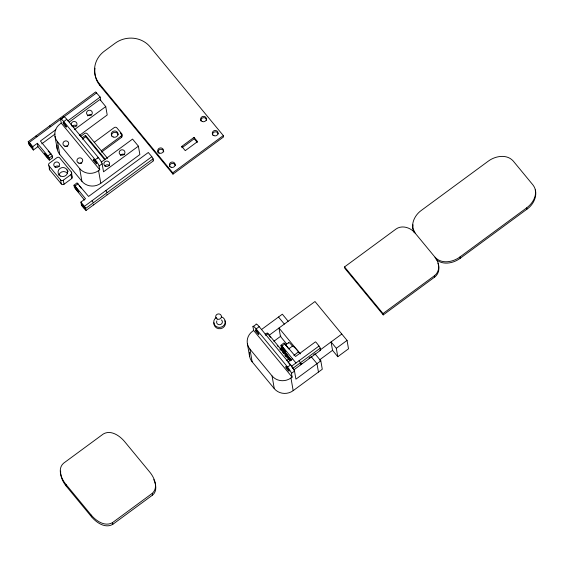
<?xml version="1.0" encoding="UTF-8"?>
<svg xmlns="http://www.w3.org/2000/svg" width="564" height="564" viewBox="0 0 564 564"><rect width="100%" height="100%" fill="white"/><g stroke="black" fill="none" stroke-linecap="round" stroke-linejoin="round"><path stroke-width="0.85" d="M60.637 471.081C60.235 476.665 62.907 482.001 66.333 486.246L91.558 516.828C96.402 522.624 105.264 528.757 112.793 524.337L152.569 495.072C157.271 491.35 156.094 484.314 153.768 479.576M93.723 204.845L93.286 204.711M107.505 194.7L106.878 194.376M291.419 360.086L281.38 347.53L280.95 345.274L284.023 342.891L295.557 356.483L315.473 341.833C315.17 341.072 322.904 350.068 320.077 350.004M413.01 224.768L412.848 227.997M152.266 493.359C158.695 487.613 154.381 477.609 149.756 472.082L124.531 441.492C119.688 435.704 110.826 429.564 103.304 433.991L63.52 463.255C57.098 469.008 61.413 479.012 66.037 484.532L91.262 515.122C96.106 520.91 104.967 527.051 112.49 522.631L152.266 493.359L152.569 495.072M383.252 314.909L344.773 268.26L344.541 266.913L396.013 229.04C402.118 224.698 410.796 227.652 415.146 233.136L434.971 257.17C439.504 262.598 441.013 272.313 434.724 277.037L383.252 314.909L383.012 313.57L434.491 275.69C438.284 272.927 439.701 267.491 437.946 263.184M434.971 257.17C441.408 264.375 453.012 262.218 459.984 256.937L526.656 207.876C531.774 204.097 535.899 198.098 535.553 191.506M436.106 259.482C442.895 265.524 453.498 263.296 460.217 258.277L526.896 209.223C534.446 204.182 539.036 192.895 533.015 185.027L513.198 160.994C506.761 153.789 495.157 155.946 488.184 161.226L421.505 210.28C414.73 215.011 410.204 224.232 413.948 232.227M33.339 150.024L32.754 146.661L37.351 143.284L37.936 146.64L33.339 150.024L28.983 144.588L28.207 141.684L95.654 91.932L100.159 97.064L100.745 100.427M61.25 123.114L60.101 123.953A13.501 12.627 -9.9 0 0 57.535 141.74L79.686 168.601A13.501 12.627 -9.9 0 0 98.573 170.61L99.722 169.764L61.25 123.114L60.595 119.349L63.654 117.1A5.788 0.959 53.7 0 1 66.799 119.321L98.284 157.49A5.788 0.959 53.7 0 1 102.133 163.75L103.536 171.808L138.392 146.161L132.561 139.096L101.196 162.178M28.207 141.684L29.257 142.424L96.663 92.827M60.595 119.349A5.788 0.959 53.7 0 1 63.739 121.577L66.799 119.321M55.878 129.649L40.411 141.028L50.908 153.753C51.747 154.268 53.524 158.533 52.015 157.68M67.828 120.858L100.159 97.064M69.245 122.078L99.92 99.511L105.743 106.582L107.209 114.978L79.327 135.494M41.701 143.869L55.06 134.042M74.377 129.664L105.743 106.582M37.351 143.284L47.841 156.002L50.908 153.753M37.936 146.64L49.287 160.211L49.124 158.089L52.191 155.833M80.511 136.516L84.593 133.506A1.791 1.678 -9.9 0 1 85.643 133.146L86.264 133.217A2.291 2.143 -9.9 0 1 87.42 133.95L107.611 158.428M49.477 160.105L52.544 157.85M82.154 137.827L85.509 135.36L105.115 159.133M82.393 139.167L85.742 136.707L85.509 135.36M94.287 142.276L114.203 127.619A1.932 1.805 -9.9 0 1 116.903 127.908L121.57 133.562L121.803 134.909A1.932 1.805 -9.9 0 1 121.436 137.447L101.52 152.104M101.287 150.757L121.204 136.107A1.932 1.805 -9.9 0 0 121.57 133.562M48.955 165.788L60.616 179.923A1.932 1.805 -9.9 0 0 63.316 180.205L70.972 174.572A1.932 1.805 -9.9 0 0 71.339 172.027L59.685 157.892A1.932 1.805 -9.9 0 0 56.985 157.61L49.322 163.243A1.932 1.805 -9.9 0 0 48.955 165.788L49.66 169.813L61.321 183.949A1.932 1.805 -9.9 0 0 64.021 184.238L71.677 178.598A1.932 1.805 -9.9 0 0 72.044 176.06L71.339 172.027M99.722 169.764L99.067 166.006A5.788 0.959 53.7 0 0 95.217 159.746L98.284 157.49M99.067 166.006L102.133 163.75M84.445 200.051L74.406 187.495L73.976 185.239L77.049 182.856L88.583 196.448L148.332 152.484C148.783 153.486 155.114 159.323 153.034 160.747M73.976 185.239L75.026 185.979L78.086 183.723M57.119 145.131A13.501 12.627 -9.9 0 0 59.749 154.437L81.907 181.298A13.501 12.627 -9.9 0 0 100.787 183.307L139.858 154.557L138.392 146.161M80.92 202.081L85.368 207.672L86.017 210.576L81.505 205.444L80.92 202.081L85.516 198.704L75.026 185.979M84.417 206.325L151.829 156.729M85.7 208.412L153.112 158.815M86.052 210.428L153.464 160.825M181.763 146.4L194.016 137.383L197.513 141.627L185.26 150.644L181.763 146.4L181.996 147.747M182.68 147.246L194.249 138.73L194.016 137.383M172.986 174.135L172.753 172.795L223.309 135.593L150.207 46.953A25.077 23.455 -9.9 0 0 115.134 43.231L104.41 51.127A25.077 23.455 -9.9 0 0 99.652 84.156L99.884 85.495L172.986 174.135L223.548 136.939L223.309 135.593M253.631 330.469L252.482 331.315A13.501 12.627 -9.9 0 0 249.922 349.095L272.074 375.955A13.501 12.627 -9.9 0 0 290.961 377.965L292.11 377.119L253.631 330.469L252.975 326.704L256.042 324.455A5.788 0.959 53.7 0 1 259.186 326.676L290.664 364.852A5.788 0.959 53.7 0 1 294.514 371.105L295.924 379.163L320.817 360.847L314.987 353.776L313.711 354.714M252.975 326.704A5.788 0.959 53.7 0 1 256.127 328.932L259.186 326.676M261.661 329.411L282.345 314.197L288.176 321.261M265.101 334.219L267.329 332.922A2.291 0.381 53.7 0 1 268.119 333.768L288.846 358.894A2.291 0.381 53.7 0 1 289.692 360.036L290.178 360.897M265.672 335.566L268.119 333.768M268.894 335.446L314.987 301.536L347.05 340.409L348.51 348.806L337.787 356.702L332.541 350.336L331.075 341.939L336.32 348.305L337.787 356.702M273.871 341.262L280.893 336.095M280.95 345.274L282 346.014L285.06 343.765M280.801 348.46L281.753 347.755M285.588 344.942L288.458 342.827M279.97 349.412L281.323 348.298L281.81 348.615L291.214 359.959M281.02 350.152L282.331 349.186M288.62 348.94L292.448 346.127A12.056 2.002 53.7 0 1 299.999 353.579M285.476 355.672L285.948 355.32M286.399 360.699L288.846 358.894M293.9 355.44L298.553 351.76M287.894 362.123L292.49 358.739M292.11 377.119L291.454 373.361A5.788 0.959 53.7 0 0 287.605 367.101L290.664 364.852M318.97 346.07L291.391 366.36L292.152 367.404M320.253 348.157L292.674 368.447L292.42 367.848M300.626 364.344L302.029 363.315M309.051 358.147L310.461 357.111M319.887 350.173L341.798 334.05M293.682 369.977L320.606 350.23M291.454 373.361L294.514 371.105M319.252 360.114L332.541 350.336M336.32 348.305L347.05 340.409M249.507 352.486A13.501 12.627 -9.9 0 0 252.136 361.792L274.287 388.652A13.501 12.627 -9.9 0 0 293.174 390.662L322.284 369.244L320.817 360.847M300.161 364.661C301.74 365.691 299.858 361.15 299.054 360.727M50.704 126.639L49.653 125.899M36.914 136.784L35.863 136.044M344.541 266.913L383.012 313.57M194.249 138.73L197.252 142.361M99.652 84.156L172.753 172.795M278.51 317.01L284.341 324.081M311.159 356.596L316.989 363.667L318.456 372.057M120.245 133.019L121.803 134.909M300.33 353.91L278.983 328.029L280.449 336.419L286.526 343.793M282 346.014L295.987 362.983M269.388 335.961L270.508 337.321M277.227 345.471L278.348 346.832M280.033 348.869L281.154 350.23M282.832 352.267L283.953 353.621M285.074 354.982L286.752 357.019M287.873 358.38L288.994 359.733M288.895 363.336L289.896 364.541M256.127 328.932L287.605 367.101M85.742 136.707L104.791 159.795M63.739 121.577L95.217 159.746M67.045 170.004L68.159 171.35M29.257 142.424L32.754 146.661M105.87 190.547L107.153 192.627M92.08 200.692L93.363 202.772M47.841 156.002L49.124 158.089M415.146 233.136L412.813 228.159M535.215 189.927L535.588 191.344M526.656 207.876L526.896 209.223M459.984 256.937L460.217 258.277M434.491 275.69L434.724 277.037M290.961 377.965L293.174 390.662M281.281 348.446L281.577 350.124M272.074 375.955L274.287 388.652M249.922 349.095L252.136 361.792M247.37 343.673L249.584 356.37M121.204 136.107L121.436 137.447M98.573 170.61L100.787 183.307M79.686 168.601L81.907 181.298M70.972 174.572L71.677 178.598M57.535 141.74L59.749 154.437M63.316 180.205L64.021 184.238M54.983 136.319L57.204 149.016M60.616 179.923L61.321 183.949M112.49 522.631L112.793 524.337M91.262 515.122L91.558 516.828M66.037 484.532L66.333 486.246M49.66 169.813A1.932 1.805 -9.9 0 1 49.378 168.121M55.039 167.12A2.89 2.707 -9.9 0 1 59.298 166.648M58.867 175.094A4.822 4.512 -9.9 0 1 67.624 173.571M200.897 120.915A2.89 2.707 -9.9 0 1 203.541 117.686A2.89 2.707 -9.9 0 1 206.628 120.414M158.265 153.225A2.89 2.707 -9.9 0 1 160.218 149.319A2.89 2.707 -9.9 0 1 163.729 151.977M212.557 135.05A2.89 2.707 -9.9 0 1 214.905 131.863A2.89 2.707 -9.9 0 1 218.247 133.999M169.658 166.613A2.89 2.707 -9.9 0 1 172.006 163.426A2.89 2.707 -9.9 0 1 175.348 165.562M99.884 85.495A25.077 23.455 -9.9 0 1 94.999 68.209M111.552 136.079A3.377 3.158 -9.9 0 1 114.295 132.357A3.377 3.158 -9.9 0 1 118.193 134.845M48.208 151.194A2.89 0.479 53.7 0 1 50.697 154.325M79.171 185.655A2.89 0.479 53.7 0 1 81.096 188.08M221.412 316.841A5.788 5.414 -9.9 0 1 224.359 324.786A5.788 5.414 -9.9 0 1 215.392 325.907A5.788 5.414 -9.9 0 1 216.407 317.462M224.874 320.782A5.788 5.414 -9.9 0 1 220.672 328.664A5.788 5.414 -9.9 0 1 213.989 322.728M221.419 319.943A2.89 2.707 -9.9 0 1 221.8 323.56A2.89 2.707 -9.9 0 1 217.993 324.349A2.89 2.707 -9.9 0 1 216.872 320.888M120.52 155.283A2.89 2.707 -9.9 0 1 124.327 154.508M87.716 115.923A2.89 2.707 -9.9 0 1 91.678 114.922M97.798 158.082A2.89 0.479 53.7 0 1 97.96 158.265M104.925 166.112A2.89 2.707 -9.9 0 1 109.529 165.583M72.277 126.526A2.89 2.707 -9.9 0 1 76.88 126.005M79.968 163.271A2.89 2.707 -9.9 0 1 81.717 163.285M65.706 146.393A2.89 2.707 -9.9 0 1 67.722 146.323M284.108 353.811A2.89 0.479 53.7 0 1 283.995 352.387A2.89 0.479 53.7 0 1 286.731 356.194A2.89 0.479 53.7 0 1 285.088 355.179M288.324 358.45A4.822 0.804 53.7 0 1 290.904 360.142M288.507 343.025A5.788 0.959 53.7 0 1 292.448 346.127M282.07 351.132A5.788 0.959 53.7 0 1 282.12 348.721A5.788 0.959 53.7 0 1 287.457 355.997A5.788 0.959 53.7 0 1 285.109 355.264M283.671 353.473A5.788 0.959 53.7 0 1 283.001 352.549M284.792 351.76A12.056 2.002 53.7 0 1 285.003 351.816M288.768 358.366A4.822 0.804 53.7 0 1 291.285 359.86M285.631 345.281A2.89 0.479 53.7 0 1 285.863 345.443M286.293 345.845A2.89 0.479 53.7 0 1 288.218 348.348M55.392 167.134A2.89 2.707 -9.9 0 0 59.53 164.413A2.89 2.707 -9.9 0 0 55.032 162.453A2.89 2.707 -9.9 0 0 55.392 167.134M60.743 176.144A4.822 4.512 -9.9 0 0 67.645 171.604A4.822 4.512 -9.9 0 0 60.144 168.347A4.822 4.512 -9.9 0 0 60.743 176.144M202.243 121.514A2.89 2.707 -9.9 0 0 206.389 118.792A2.89 2.707 -9.9 0 0 201.891 116.833A2.89 2.707 -9.9 0 0 202.243 121.514M159.351 153.077A2.89 2.707 -9.9 0 0 163.489 150.355A2.89 2.707 -9.9 0 0 158.992 148.395A2.89 2.707 -9.9 0 0 159.351 153.077M213.904 135.649A2.89 2.707 -9.9 0 0 218.049 132.928A2.89 2.707 -9.9 0 0 213.552 130.968A2.89 2.707 -9.9 0 0 213.904 135.649M171.012 167.212A2.89 2.707 -9.9 0 0 175.15 164.491A2.89 2.707 -9.9 0 0 170.652 162.531A2.89 2.707 -9.9 0 0 171.012 167.212M113.167 136.996A3.377 3.158 -9.9 0 0 118.003 133.823A3.377 3.158 -9.9 0 0 112.751 131.539A3.377 3.158 -9.9 0 0 113.167 136.996M45.127 154.529A2.89 0.479 53.7 0 0 48.074 157.906A2.89 0.479 53.7 0 0 45.959 154.261A2.89 0.479 53.7 0 0 45.127 154.529M29.455 144.483A2.89 0.479 53.7 0 0 32.402 147.86A2.89 0.479 53.7 0 0 30.287 144.208A2.89 0.479 53.7 0 0 29.455 144.483M75.802 188.743A2.89 0.479 53.7 0 0 78.756 192.12A2.89 0.479 53.7 0 0 76.633 188.475A2.89 0.479 53.7 0 0 75.802 188.743M82.288 205.557A2.89 0.479 53.7 0 0 85.234 208.934A2.89 0.479 53.7 0 0 83.12 205.282A2.89 0.479 53.7 0 0 82.288 205.557M217.281 319.083A2.89 2.707 -9.9 0 0 221.426 316.362A2.89 2.707 -9.9 0 0 216.921 314.409A2.89 2.707 -9.9 0 0 217.281 319.083M120.809 154.959A2.89 2.707 -9.9 0 0 124.954 152.238A2.89 2.707 -9.9 0 0 120.449 150.285A2.89 2.707 -9.9 0 0 120.809 154.959M88.167 115.373A2.89 2.707 -9.9 0 0 92.306 112.652A2.89 2.707 -9.9 0 0 87.808 110.699A2.89 2.707 -9.9 0 0 88.167 115.373M63.492 123.735A2.89 0.479 53.7 0 0 66.446 127.112A2.89 0.479 53.7 0 0 64.324 123.467A2.89 0.479 53.7 0 0 63.492 123.735M93.807 160.493A2.89 0.479 53.7 0 0 96.761 163.87A2.89 0.479 53.7 0 0 94.639 160.218A2.89 0.479 53.7 0 0 93.807 160.493M105.489 166.232A2.89 2.707 -9.9 0 0 109.635 163.511A2.89 2.707 -9.9 0 0 105.13 161.558A2.89 2.707 -9.9 0 0 105.489 166.232M72.841 126.646A2.89 2.707 -9.9 0 0 76.986 123.925A2.89 2.707 -9.9 0 0 72.488 121.972A2.89 2.707 -9.9 0 0 72.841 126.646M78.558 163.024A2.89 2.707 -9.9 0 0 82.704 160.303A2.89 2.707 -9.9 0 0 78.199 158.343A2.89 2.707 -9.9 0 0 78.558 163.024M64.571 146.055A2.89 2.707 -9.9 0 0 68.709 143.334A2.89 2.707 -9.9 0 0 64.211 141.381A2.89 2.707 -9.9 0 0 64.571 146.055M255.88 331.089A2.89 0.479 53.7 0 0 258.834 334.466A2.89 0.479 53.7 0 0 256.712 330.821A2.89 0.479 53.7 0 0 255.88 331.089M286.195 367.848A2.89 0.479 53.7 0 0 289.149 371.225A2.89 0.479 53.7 0 0 287.027 367.573A2.89 0.479 53.7 0 0 286.195 367.848M282.776 348.778A2.89 0.479 53.7 0 0 285.729 352.162A2.89 0.479 53.7 0 0 283.607 348.51A2.89 0.479 53.7 0 0 282.776 348.778"/></g></svg>
